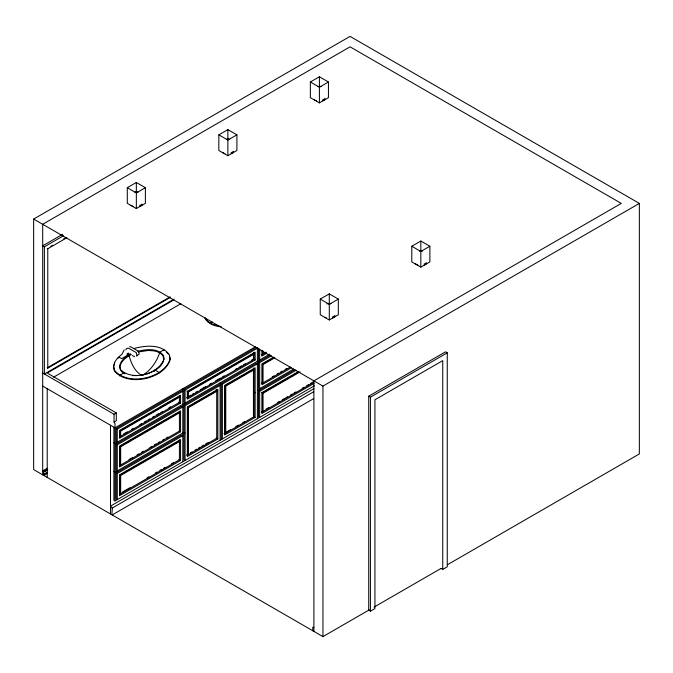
<?xml version="1.0" encoding="UTF-8"?>
<svg xmlns="http://www.w3.org/2000/svg" width="673" height="673" viewBox="0 0 673 673"><rect width="100%" height="100%" fill="white"/><g stroke="black" fill="none" stroke-linecap="round" stroke-linejoin="round"><path stroke-width="1.01" d="M114.772 362.604L113.594 366.777L114.376 370.857C127.273 387.051 164.313 379.311 170.151 359.542L169.377 355.462M162.866 362.739L163.783 359.483L163.211 356.471A13.544 7.824 0 0 0 153.41 350.81L148.195 350.473L138.747 351.912M154.142 371.504L154.782 369.957L158.996 372.388L158.996 373.044M124.219 349.884L122.293 353.569M125.885 349.96L126.474 348.58L128.434 348.118L136.341 352.686L136.905 355.487L139.168 354.183L138.604 351.382L130.688 346.814L129.628 346.78M162.277 363.563L160.519 366.028A34.23 19.761 0 0 1 156.893 369.115M121.998 354.217L117.657 357.918L114.772 361.956L113.594 366.12L114.376 370.2C127.273 386.403 164.313 378.655 170.151 358.894L169.377 354.814C161.57 343.76 145.461 345.4 133.935 348.521M117.657 358.574L119.104 357.338M369.309 609.847L322.939 636.616L33.65 469.594L33.65 219.061L350.061 36.384L639.35 203.406L639.35 453.939L447.503 564.697M127.298 187.691L136.341 182.467L145.385 187.691L145.385 203.347L136.341 208.571L127.298 203.347L127.298 187.691L136.341 192.907L145.385 187.691M218.834 134.844L227.869 129.628L236.913 134.844L236.913 150.5L227.869 155.724L218.834 150.5L218.834 134.844L227.869 140.06L236.913 134.844M310.362 81.997L319.406 76.781L328.449 81.997L328.449 97.652L319.406 102.876L310.362 97.652L310.362 81.997L319.406 87.221L328.449 81.997M62.656 234.288L42.693 245.813L44.384 246.789L63.447 235.786M50.845 246.318L52.671 245.275M63.582 238.965L65.399 237.922M47.211 248.421L47.775 248.749L66.879 237.72M170 296.928L47.211 367.82L47.775 368.139L170.563 297.247M174.164 299.09L44.384 374.011L44.384 246.789M173.626 300.049L47.211 373.035L116.311 412.928L116.311 420.76L114.048 422.064L115.016 423.729L115.016 500.914L113.88 500.258L113.88 427.187M53.579 377.191L180.902 303.683M128.434 353.821L127.121 354.57L127.121 353.838L128.434 353.089L128.434 354.747M130.125 353.762L121.653 358.659L119.104 357.195M130.545 354.149C125.683 356.682 120.501 360.425 119.609 366.213L120.189 369.275C131.916 381.524 158.626 374.482 164.145 358.802L163.564 355.739C157.844 347.731 146.1 349.203 137.729 351.34M131.37 354.528C126.406 357.127 120.896 360.795 119.962 366.777L120.534 369.788A13.544 7.824 0 0 0 124.976 373.86M123.95 372.859L119.735 375.29L119.735 375.938M212.104 321.955L210.422 322.931L210.422 323.587M42.693 373.035L114.048 414.24L116.311 412.928M320.255 299.09L329.29 293.874L338.334 299.09L338.334 314.745L329.29 319.969L320.255 314.745L320.255 299.09L329.29 304.314L338.334 299.09M411.783 246.242L420.827 241.027L429.87 246.242L429.87 261.906L420.827 267.122L411.783 261.906L411.783 246.242L420.827 251.466L429.87 246.242M255.715 346.612L115.016 427.843L42.693 386.083M47.236 468.273L42.693 470.898L44.107 471.714L47.749 469.611M116.143 428.491L181.685 390.651L182.812 391.307L117.27 429.147L116.143 428.491L116.143 441.538L117.27 442.195L117.27 429.147M257.397 348.244L185.075 389.995L185.075 403.051L183.948 402.395L183.948 389.347L256.27 347.588M47.455 473.371L43.821 475.466L43.552 471.479L47.177 469.291M47.253 469.451L43.552 471.479M44.031 471.748L43.61 471.554L47.455 469.577M43.955 471.706L47.59 469.611M43.602 474.288L47.236 472.194M187.338 391.307L255.134 352.156L255.134 359.988L187.338 399.131L187.338 391.307L186.766 390.979M120.097 430.779L178.858 396.851L179.422 397.179L120.66 431.099L120.097 430.779L120.097 435.995L120.66 436.323L120.66 431.099M187.902 391.627L253.443 353.788L254.007 354.116L188.465 391.955L187.902 391.627L187.902 396.851L188.465 397.179L188.465 391.955M123.504 434.026L127.332 431.822M131.672 429.315L133.49 428.264M139.841 424.596L141.658 423.553M144.375 421.979L146.319 420.861M148.01 419.885L149.818 418.833M152.544 417.26L154.453 416.158M156.17 415.165L158.971 413.55M160.78 412.507L162.588 411.464M168.881 407.83L170.723 406.77M188.81 396.321L190.627 395.27M192.175 394.378L193.975 393.343M195.776 392.3L197.584 391.257M200.285 389.701L203.372 387.917M203.885 387.623L205.694 386.58M209.749 384.233L211.566 383.181M215.604 380.859L219.76 378.453M222.494 376.88L224.311 375.828M235.239 369.519L237.224 368.375M238.881 367.416L241.733 365.776M243.533 364.732L245.334 363.689M251.618 360.063L253.443 359.012L255.134 359.988M119.298 437.105L179.422 402.395L179.422 395.547M187.111 397.962L254.007 359.332L254.007 352.484M261.688 354.907L266.458 352.147M180.557 403.051L119.533 438.274L119.533 430.451L180.557 395.219L180.557 403.051L178.858 402.067M266.407 353.485L261.915 356.076L261.915 350.204M269.671 354.208L115.016 443.499L113.88 442.842M116.143 444.146L181.685 406.307L182.812 406.963L117.27 444.803L116.143 444.146L116.143 470.25L117.27 470.898L117.27 444.803M183.948 405.003L218.977 384.779L220.105 385.436L185.075 405.659L183.948 405.003L183.948 459.81L185.075 460.458L185.075 405.659M221.24 383.475L256.27 363.252L257.397 363.9L222.368 384.132L221.24 383.475L221.24 438.283L222.368 438.931L222.368 384.132M271.488 355.765L259.66 362.596L259.66 388.691L258.525 388.043L258.525 361.948L270.361 355.117M273.718 357.094L261.915 363.9L261.915 384.779L291.535 367.685M120.097 446.435L178.858 412.507L179.422 412.835L120.66 446.763L120.097 446.435L120.097 464.698L120.66 465.026L120.66 446.763M187.902 407.291L216.151 390.979L216.714 391.307L188.465 407.611L187.902 407.291L187.902 454.267L188.465 454.586L188.465 407.611M225.194 385.755L253.443 369.452L254.007 369.771L225.758 386.083L225.194 385.755L225.194 432.731L225.758 433.059L225.758 386.083M274.803 357.767L263.05 364.556L263.05 382.819L262.478 382.5L262.478 364.228L274.239 357.447M128.947 459.592L132.758 457.396M137.115 454.872L138.932 453.829M141.658 452.256L143.467 451.213M149.818 447.545L151.736 446.435M154.453 444.87L156.262 443.827M158.071 442.784L159.871 441.74M162.53 440.209L164.397 439.124M166.155 438.115L168.014 437.038M272.245 376.863L274.054 375.812M276.948 374.146L278.757 373.103M280.405 372.144L282.223 371.101M285.083 369.452L286.891 368.409M119.298 465.817L179.422 431.099L179.422 411.27M261.688 383.61L290.399 367.029M180.557 431.755L119.533 466.986L119.533 446.106L180.557 410.875L180.557 431.755L179.422 431.099M182.812 433.059L115.016 472.202L113.88 471.554M257.397 390.004L293.563 369.124M116.143 472.858L181.685 435.019L182.812 435.667L117.27 473.506L116.143 472.858L116.143 498.954L117.27 499.61L117.27 473.506M296.07 370.285L259.66 391.307L259.66 417.403L258.525 416.747L258.525 390.651L294.942 369.628M261.351 392.283L261.915 392.611L298.711 371.37M120.097 475.138L178.858 441.219L179.422 441.538L120.66 475.466L120.097 475.138L120.097 493.41L120.66 493.738L120.66 475.466M300.116 371.866L263.05 393.259L263.05 411.531L262.478 411.203L262.478 392.939L298.644 372.06M122.595 491.963L130.04 487.664M147.101 477.822L148.91 476.77M155.27 473.102L157.162 472.009M159.871 470.444L161.68 469.401M163.43 468.391L165.297 467.314M171.598 463.672L173.432 462.612M188.549 453.888L186.766 454.914L187.338 455.242M190.333 452.862L192.108 451.835M194.96 450.187L196.726 449.169M198.493 448.151L200.26 447.124M201.908 446.174L203.683 445.147M205.467 444.121L208.142 442.582M224.059 433.387L226.961 431.713M227.625 431.334L230.486 429.677M235.786 426.615L238.435 425.092M242.76 422.594L244.543 421.567M266.096 409.117L268.813 407.552M277.688 402.429L279.505 401.377M282.374 399.72L284.183 398.677M285.857 397.709L287.665 396.666M290.391 395.093L292.318 393.983M294.017 392.998L295.834 391.947M302.185 388.279L304.003 387.236M306.779 385.629L308.587 384.586M310.354 383.568L313.105 381.978M119.298 494.52L179.422 459.81L179.422 439.974M187.102 455.377L216.714 438.283L216.714 389.726M224.395 433.849L254.007 416.747L254.007 368.198M261.688 412.313L313.736 382.264M180.557 460.458L119.533 495.69L119.533 474.818L180.557 439.587L180.557 460.458L178.858 459.482M217.85 438.931L187.338 456.546L187.338 406.963L217.85 389.347L217.85 438.931L216.151 437.955M255.134 417.403L224.622 435.019L224.622 385.436L255.134 367.82L255.134 417.403L253.443 416.427L253.443 368.139L254.007 368.468M313.963 383.433L261.915 413.491L261.915 392.611M115.016 500.914L314.35 385.822M313.845 388.725L110.49 506.13C113.821 507.476 111.205 512.464 112.189 514.938L313.61 398.652M33.65 219.061L322.939 386.083L639.35 203.406M112.189 508.09L313.61 391.795M442.741 569.408L442.741 360.627L374.937 399.77L374.937 608.552L370.419 611.16L368.72 610.184L368.72 396.187L445.568 351.819L447.259 352.803L447.259 566.801L442.741 569.408L441.042 568.424M368.72 396.187L370.419 397.163L447.259 352.803M374.146 607.054L441.135 568.374M141.204 375.248L145.948 374.112M137.443 375.601L132.43 375.576M221.249 326.809C215.091 326.329 208.369 324.083 205.063 318.497M422.341 250.743L420.978 250.634A5.199 3.003 0 0 0 419.624 250.735M219.23 326.026L212.878 324.352L207.965 321.509L205.063 317.841M313.896 627.48L312.768 627.152L312.768 630.744M261.351 354.444L261.915 354.772M254.007 352.812L253.443 352.484L253.443 359.012M258.525 361.948L259.66 362.596M262.478 364.228L263.05 364.556M261.351 383.147L261.915 383.475M258.525 390.651L259.66 391.307M262.478 392.939L263.05 393.259M254.007 391.955L255.134 392.611M253.443 392.283L254.007 392.611M253.443 392.939L254.007 393.259M220.668 377.932L221.24 378.26M261.351 411.859L261.915 412.179M216.151 389.675L216.714 390.004M136.905 355.487L136.754 356.227M132.388 355.487L134.642 356.799M183.948 389.347L185.075 389.995M186.766 397.499L187.338 397.827M187.902 430.779L188.465 431.099M183.948 432.411L185.075 433.059M141.195 375.113C134.272 370.798 130.907 362.663 128.972 355.058M114.048 422.064L114.048 414.24M166.467 351.794L168.216 353.998M420.827 241.027L420.827 250.423M420.827 251.466L420.827 267.122M370.419 397.163L370.419 611.16M329.29 293.874L329.29 319.969M322.939 386.083L322.939 636.616M319.406 76.781L319.406 86.169M319.406 87.221L319.406 102.876M313.896 631.4L313.896 380.859L621.272 203.406L350.061 46.824L42.693 224.286L42.693 474.818M263.05 350.986L263.05 354.116L262.478 353.788L262.478 350.658M259.66 348.951L259.66 359.988L258.525 359.332L258.525 348.294M257.397 347.722L257.397 418.707M227.869 129.628L227.869 155.724M220.105 382.819L220.105 440.235M182.812 388.691L182.812 461.771M164.01 350.381L164.01 349.724L159.804 352.156A25.81 14.899 -60 0 1 142.626 375.155M136.341 182.467L136.341 191.864M136.341 192.907L136.341 208.571M110.49 425.227L110.49 513.962M47.775 248.749L47.775 368.139M47.211 388.691L47.211 477.426M156.186 369.595A34.23 19.761 0 0 1 152.249 371.799M151.408 372.186A34.23 19.761 0 0 1 146.899 373.885M426.421 263.715A6.293 3.634 0 0 1 424.116 265.053M417.824 265.053A6.293 3.634 0 0 1 415.519 263.715M426.421 262.689A6.293 3.634 0 0 1 424.116 264.018M419.666 250.886A5.022 2.902 0 0 1 422.274 250.886M419.607 250.743A5.266 3.045 0 0 1 422.333 250.743M334.885 316.562A6.293 3.634 0 0 1 332.58 317.892M326.287 317.892A6.293 3.634 0 0 1 324.992 317.32M334.885 315.536A6.293 3.634 0 0 1 332.58 316.865M326.8 303.893A5.266 3.037 0 0 1 330.822 303.599M328.138 303.725A5.022 2.902 0 0 1 330.737 303.725M325 99.469A6.293 3.634 0 0 1 322.695 100.799M316.403 100.799A6.293 3.634 0 0 1 314.098 99.469M325 98.443A6.293 3.634 0 0 1 322.695 99.772M318.203 86.489A5.199 3.003 0 0 1 319.557 86.388M318.186 86.497A5.266 3.037 0 0 1 320.928 86.506M318.245 86.632A5.022 2.902 0 0 1 320.853 86.632M233.464 152.317A6.293 3.634 0 0 1 231.159 153.646M224.866 153.646A6.293 3.634 0 0 1 222.57 152.317M233.464 151.29A6.293 3.634 0 0 1 231.159 152.62M226.666 139.336A5.199 3.003 0 0 1 228.029 139.235L229.384 139.345A5.266 3.045 0 0 0 226.65 139.345M226.717 139.479A5.022 2.902 0 0 1 229.316 139.479M142.558 204.289A6.293 3.634 0 0 1 139.631 206.493M133.338 206.493A6.293 3.634 0 0 1 131.033 205.164M141.936 204.138A6.293 3.634 0 0 1 139.631 205.467M136.493 192.083A5.199 3.003 0 0 0 135.138 192.184A5.266 3.037 0 0 1 137.864 192.192M135.18 192.327A5.022 2.902 0 0 1 137.78 192.327"/></g></svg>
